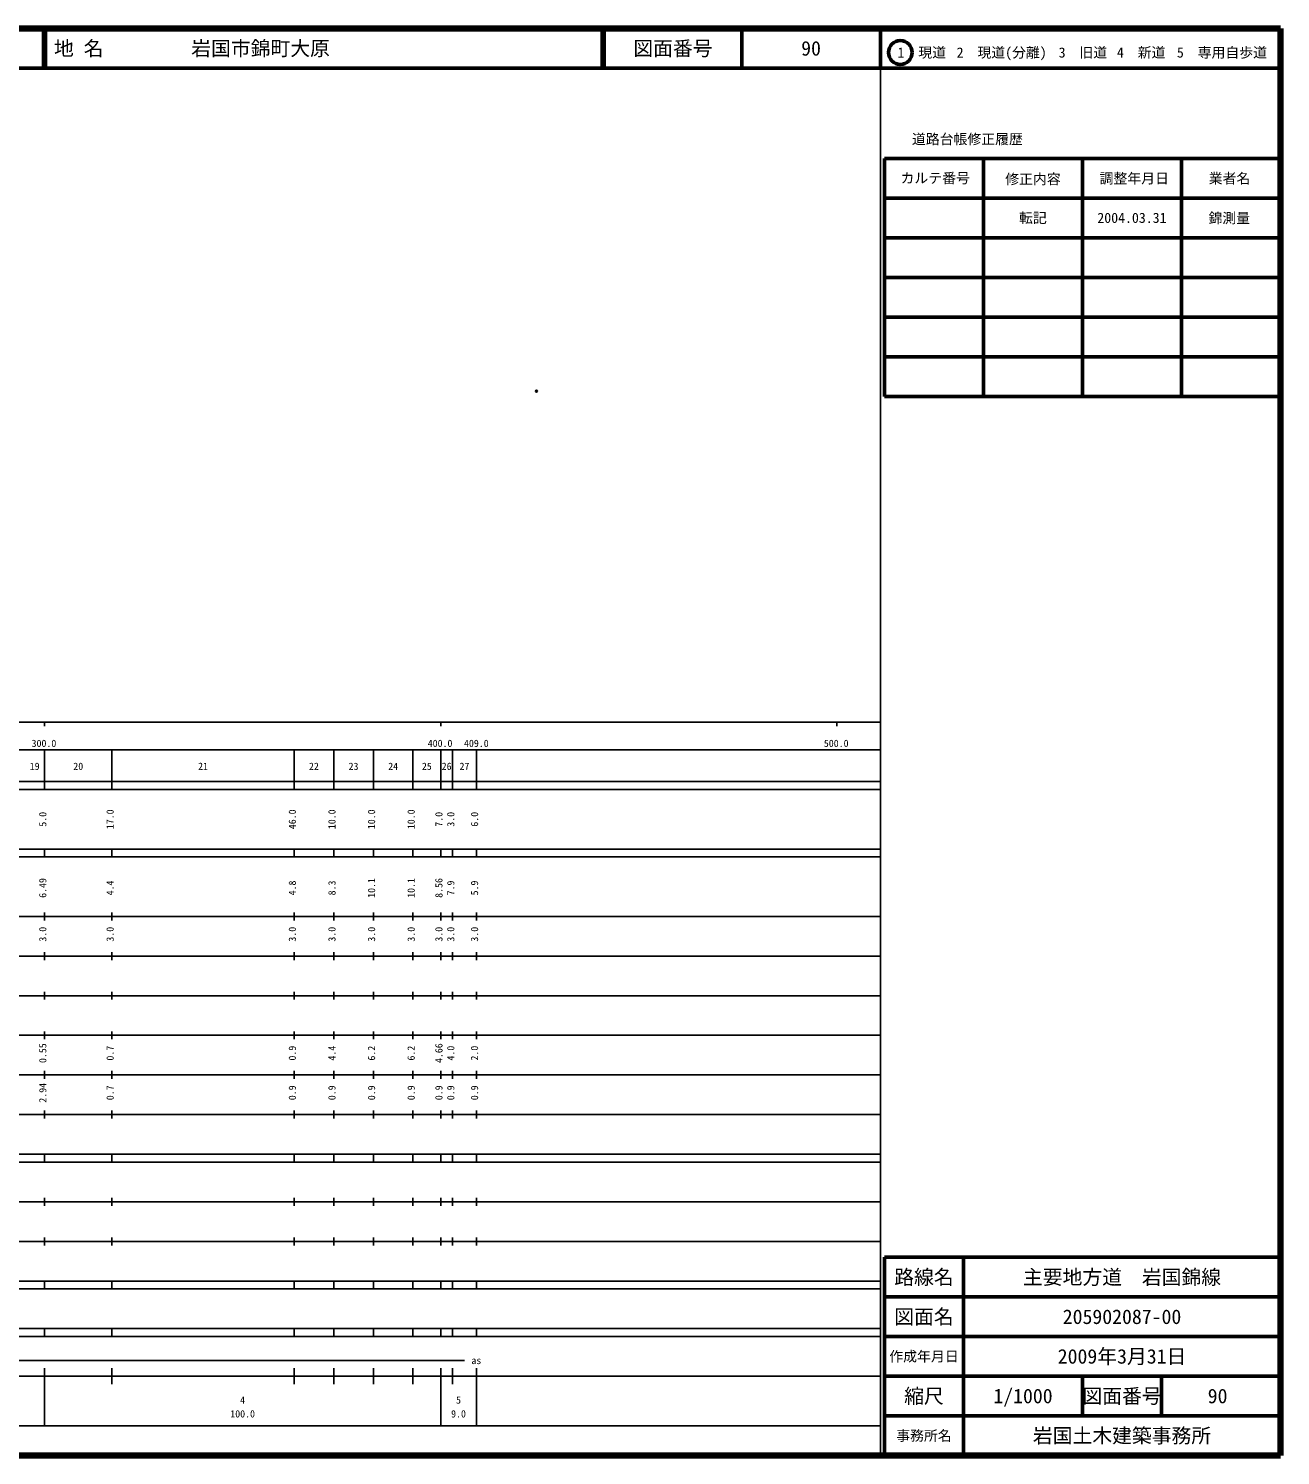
# Model space of a CAD drawing. Units: millimetres on the paper. Extents: x 40 to 680, y 20 to 380.
# Drawn here: x 363.9 to 680, y 20 to 380 of the extents above; entities that cross this region are included whole.
import ezdxf
from ezdxf.enums import TextEntityAlignment as Align

# ---------------------------------------------------------------- set-up
doc = ezdxf.new("R2010")
doc.units = ezdxf.units.MM
doc.header["$PDMODE"] = 32
doc.header["$PDSIZE"] = 0.5
doc.layers.add('M-OTRS', color=6, linetype='Continuous')
doc.layers.add('M-TTL-TXT', color=7, linetype='Continuous')
for name, color, linetype, lineweight in [('M-TTL', 2, 'Continuous', 140), ('M-TTL-BAND', 7, 'Continuous', 25), ('M-TTL-FRAM', 2, 'Continuous', 50), ('M-TTL-LINE', 7, 'Continuous', 50)]:
    doc.layers.add(name, color=color, linetype=linetype, lineweight=lineweight)
doc.styles.add('ＭＳ ゴシック', font='')
doc.styles.get('ＭＳ ゴシック').set_extended_font_data('MS Gothic')

msp = doc.modelspace()

# ---------------------------------------------------------------- linework, layer by layer
at = {"layer": 'M-OTRS'}
msp.add_point((492.156, 288.485), dxfattribs=at)
at = {"layer": 'M-TTL'}
for p, q in [((680, 380), (40, 380)), ((680, 20), (680, 380)), ((40, 20), (680, 20))]:
    msp.add_line(p, q, dxfattribs=at)
at = {"layer": 'M-TTL-BAND'}
for p, q in [((579, 20), (579, 370)), ((40, 205), (579, 205)), ((368, 205), (368, 204)), ((468, 205), (468, 204)), ((568, 205), (568, 204)), ((68, 198), (579, 198)), ((368, 188), (368, 198)), ((385, 188), (385, 198)), ((431, 188), (431, 198)), ((441, 188), (441, 198)), ((451, 188), (451, 198)), ((461, 188), (461, 198)), ((468, 188), (468, 198)), ((471, 188), (471, 198)), ((477, 188), (477, 198)), ((40, 190), (579, 190)), ((40, 188), (579, 188)), ((40, 173), (579, 173)), ((368, 171), (368, 173)), ((385, 171), (385, 173)), ((431, 171), (431, 173)), ((441, 171), (441, 173)), ((451, 171), (451, 173)), ((461, 171), (461, 173)), ((468, 171), (468, 173)), ((471, 171), (471, 173)), ((477, 171), (477, 173)), ((40, 171), (579, 171)), ((40, 156), (579, 156)), ((368, 155), (368, 157)), ((385, 155), (385, 157)), ((431, 155), (431, 157)), ((441, 155), (441, 157)), ((451, 155), (451, 157)), ((461, 155), (461, 157)), ((468, 155), (468, 157)), ((471, 155), (471, 157)), ((477, 155), (477, 157)), ((46, 146), (579, 146)), ((368, 145), (368, 147)), ((385, 145), (385, 147)), ((431, 145), (431, 147)), ((441, 145), (441, 147)), ((451, 145), (451, 147)), ((461, 145), (461, 147)), ((468, 145), (468, 147)), ((471, 145), (471, 147)), ((477, 145), (477, 147)), ((368, 135), (368, 137)), ((385, 135), (385, 137)), ((431, 135), (431, 137)), ((441, 135), (441, 137)), ((451, 135), (451, 137)), ((461, 135), (461, 137)), ((468, 135), (468, 137)), ((471, 135), (471, 137)), ((477, 135), (477, 137)), ((52, 136), (579, 136)), ((46, 126), (579, 126)), ((368, 125), (368, 127)), ((385, 125), (385, 127)), ((431, 125), (431, 127)), ((441, 125), (441, 127)), ((451, 125), (451, 127)), ((461, 125), (461, 127)), ((468, 125), (468, 127)), ((471, 125), (471, 127)), ((477, 125), (477, 127)), ((52, 116), (579, 116)), ((368, 115), (368, 117)), ((385, 115), (385, 117)), ((431, 115), (431, 117)), ((441, 115), (441, 117)), ((451, 115), (451, 117)), ((461, 115), (461, 117)), ((468, 115), (468, 117)), ((471, 115), (471, 117)), ((477, 115), (477, 117)), ((46, 106), (579, 106)), ((368, 105), (368, 107)), ((385, 105), (385, 107)), ((431, 105), (431, 107)), ((441, 105), (441, 107)), ((451, 105), (451, 107)), ((461, 105), (461, 107)), ((468, 105), (468, 107)), ((471, 105), (471, 107)), ((477, 105), (477, 107)), ((40, 96), (579, 96)), ((40, 94), (579, 94)), ((368, 94), (368, 96)), ((385, 94), (385, 96)), ((431, 94), (431, 96)), ((441, 94), (441, 96)), ((451, 94), (451, 96)), ((461, 94), (461, 96)), ((468, 94), (468, 96)), ((471, 94), (471, 96)), ((477, 94), (477, 96)), ((49, 84), (579, 84)), ((368, 83), (368, 85)), ((385, 83), (385, 85)), ((431, 83), (431, 85)), ((441, 83), (441, 85)), ((451, 83), (451, 85)), ((461, 83), (461, 85)), ((468, 83), (468, 85)), ((471, 83), (471, 85)), ((477, 83), (477, 85)), ((40, 74), (579, 74)), ((368, 73), (368, 75)), ((385, 73), (385, 75)), ((431, 73), (431, 75)), ((441, 73), (441, 75)), ((451, 73), (451, 75)), ((461, 73), (461, 75)), ((468, 73), (468, 75)), ((471, 73), (471, 75)), ((477, 73), (477, 75)), ((40, 64), (579, 64)), ((40, 62), (579, 62)), ((368, 62), (368, 64)), ((385, 62), (385, 64)), ((431, 62), (431, 64)), ((441, 62), (441, 64)), ((451, 62), (451, 64)), ((461, 62), (461, 64)), ((468, 62), (468, 64)), ((471, 62), (471, 64)), ((477, 62), (477, 64)), ((40, 52), (579, 52)), ((368, 50), (368, 52)), ((385, 50), (385, 52)), ((431, 50), (431, 52)), ((441, 50), (441, 52)), ((451, 50), (451, 52)), ((461, 50), (461, 52)), ((468, 50), (468, 52)), ((471, 50), (471, 52)), ((477, 50), (477, 52)), ((40, 50), (579, 50)), ((71, 44), (474, 44)), ((40, 40), (579, 40)), ((368, 27.5), (368, 42)), ((385, 38), (385, 42)), ((431, 38), (431, 42)), ((441, 38), (441, 42)), ((451, 38), (451, 42)), ((461, 38), (461, 42)), ((468, 27.5), (468, 42)), ((471, 38), (471, 42)), ((477, 27.5), (477, 42)), ((68, 27.5), (579, 27.5))]:
    msp.add_line(p, q, dxfattribs=at)
at = {"layer": 'M-TTL-FRAM'}
for p, q in [((580, 347.197), (580, 287.197)), ((580, 347.197), (680, 347.197)), ((580, 287.197), (680, 287.197)), ((680, 70), (580, 70)), ((580, 70), (580, 20))]:
    msp.add_line(p, q, dxfattribs=at)
at = {"layer": 'M-TTL-LINE'}
for p, q in [((367.75, 380), (367.75, 370)), ((368.25, 380), (368.25, 370)), ((508.747, 380), (508.747, 370)), ((509.247, 380), (509.247, 370)), ((543.997, 380), (543.997, 370)), ((579, 380), (579, 370)), ((40, 370), (680, 370)), ((605, 347.197), (605, 287.197)), ((630, 347.197), (630, 287.197)), ((655, 347.197), (655, 287.197)), ((580, 337.197), (680, 337.197)), ((580, 327.197), (680, 327.197)), ((580, 317.197), (680, 317.197)), ((580, 307.197), (680, 307.197)), ((580, 297.197), (680, 297.197)), ((600, 70), (600, 20)), ((680, 60), (580, 60)), ((680, 50), (580, 50)), ((680, 40), (580, 40)), ((630, 40), (630, 30)), ((650, 40), (650, 30)), ((680, 30), (580, 30))]:
    msp.add_line(p, q, dxfattribs=at)
msp.add_circle((584.031, 373.958), 3, dxfattribs=at)

# ---------------------------------------------------------------- texts
at = {"layer": 'M-TTL-BAND', "style": 'ＭＳ ゴシック'}
for s, p in [('300.0', (367.844, 198.195)), ('400.0', (467.844, 198.195)), ('409.0', (477, 198.195)), ('500.0', (567.844, 198.195)), ('19', (365.5, 192.405)), ('20', (376.5, 192.405)), ('21', (408, 192.405)), ('22', (436, 192.405)), ('23', (446, 192.405)), ('24', (456, 192.405)), ('25', (464.5, 192.405)), ('26', (469.5, 192.405)), ('27', (474, 192.405)), ('as', (477, 42.5)), ('4', (418, 32.523)), ('5', (472.5, 32.523)), ('100.0', (418, 29.033)), ('9.0', (472.5, 29.033))]:
    msp.add_text(s, height=1.833, dxfattribs=at).set_placement(p, align=Align.BOTTOM_CENTER)
for s, p in [('5.0', (369, 180.5)), ('17.0', (386, 180.5)), ('46.0', (432, 180.5)), ('10.0', (442, 180.5)), ('10.0', (452, 180.5)), ('10.0', (462, 180.5)), ('7.0', (469, 180.5)), ('3.0', (472, 180.5)), ('6.0', (478, 180.5)), ('6.49', (369, 163.174)), ('4.4', (386, 163.174)), ('4.8', (432, 163.174)), ('8.3', (442, 163.174)), ('10.1', (452, 163.174)), ('10.1', (462, 163.174)), ('8.56', (469, 163.174)), ('7.9', (472, 163.174)), ('5.9', (478, 163.174)), ('3.0', (369, 151.5)), ('3.0', (386, 151.5)), ('3.0', (432, 151.5)), ('3.0', (442, 151.5)), ('3.0', (452, 151.5)), ('3.0', (462, 151.5)), ('3.0', (469, 151.5)), ('3.0', (472, 151.5)), ('3.0', (478, 151.5)), ('0.55', (369, 121.5)), ('0.7', (386, 121.5)), ('0.9', (432, 121.5)), ('4.4', (442, 121.5)), ('6.2', (452, 121.5)), ('6.2', (462, 121.5)), ('4.66', (469, 121.5)), ('4.0', (472, 121.5)), ('2.0', (478, 121.5)), ('2.94', (369, 111.5)), ('0.7', (386, 111.5)), ('0.9', (432, 111.5)), ('0.9', (442, 111.5)), ('0.9', (452, 111.5)), ('0.9', (462, 111.5)), ('0.9', (469, 111.5)), ('0.9', (472, 111.5)), ('0.9', (478, 111.5))]:
    msp.add_text(s, height=1.833, rotation=90, dxfattribs=at).set_placement(p, align=Align.BOTTOM_CENTER)
at = {"layer": 'M-TTL-TXT', "style": 'ＭＳ ゴシック'}
for s, p in [('地 名', (370.38, 375)), ('岩国市錦町大原', (405.024, 375))]:
    msp.add_text(s, height=3.666, dxfattribs=at).set_placement(p, align=Align.MIDDLE_LEFT)
for s, height, p in [('図面番号', 3.666, (526.622, 375)), ('90', 3.666, (561.497, 375)), ('1\u3000現道', 2.566, (589.448, 373.958)), ('2\u3000現道(分離)', 2.566, (609.619, 373.958)), ('3\u3000旧道', 2.566, (630.121, 373.958)), ('4\u3000新道', 2.566, (644.824, 373.958)), ('5\u3000専用自歩道', 2.566, (665.228, 373.958)), ('道路台帳修正履歴', 2.566, (600.968, 352.113)), ('カルテ番号', 2.566, (592.839, 342.277)), ('修正内容', 2.566, (617.509, 342.023)), ('調整年月日', 2.566, (643.089, 342.197)), ('業者名', 2.566, (667.134, 342.197)), ('転記', 2.566, (617.5, 332.245)), ('2004.03.31', 2.566, (642.5, 332.245)), ('錦測量', 2.566, (667.077, 332.189)), ('路線名', 3.666, (590, 65)), ('路線名', 3.666, (590, 65)), ('主要地方道\u3000岩国錦線', 3.666, (640, 65)), ('図面名', 3.666, (590, 55)), ('図面名', 3.666, (590, 55)), ('205902087-00', 3.666, (640, 55)), ('2009年3月31日', 3.666, (640, 45)), ('作成年月日', 2.566, (590, 45)), ('作成年月日', 2.566, (590, 45)), ('縮尺', 3.666, (590, 35)), ('縮尺', 3.666, (590, 35)), ('1/1000', 3.666, (615, 35)), ('図面番号', 3.666, (640, 35)), ('図面番号', 3.666, (640, 35)), ('90', 3.666, (664.125, 35)), ('事務所名', 2.566, (590, 25)), ('事務所名', 2.566, (590, 25)), ('岩国土木建築事務所', 3.666, (640, 25))]:
    msp.add_text(s, height=height, dxfattribs=at).set_placement(p, align=Align.MIDDLE_CENTER)

doc.saveas('drawing.dxf')
